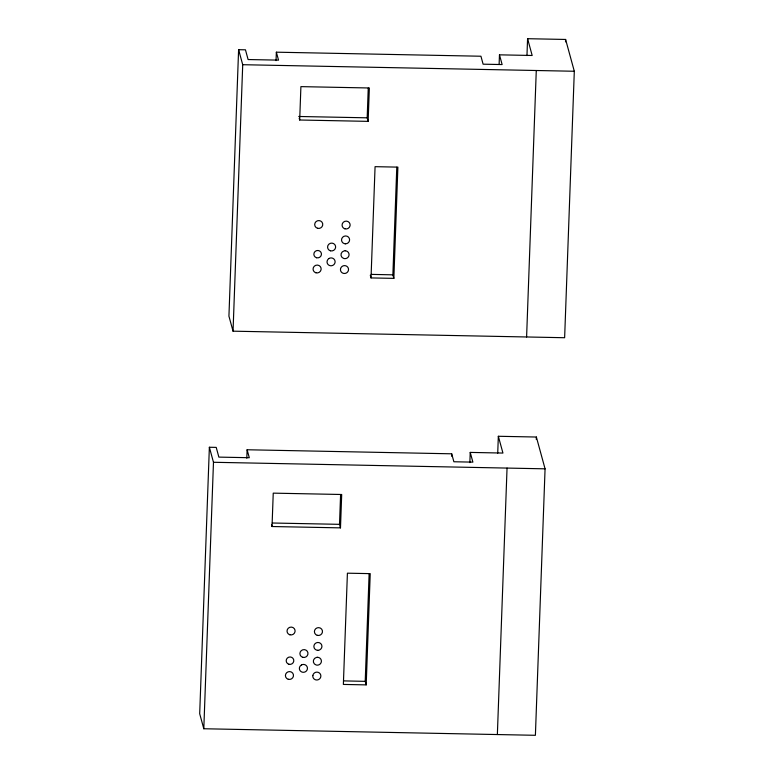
<?xml version="1.0" encoding="UTF-8"?>
<svg xmlns="http://www.w3.org/2000/svg" width="774" height="774" viewBox="0 0 774 774"><rect width="100%" height="100%" fill="white"/><g stroke="black" fill="none" stroke-linecap="round" stroke-linejoin="round"><path stroke-width="1.16" d="M498.34 436.275L502.936 453.061L470.234 452.413L472.885 462.136L453.874 461.759L451.697 453.806L247.119 449.762L249.296 457.715L218.868 457.115L216.217 447.391L209.367 447.256L199.692 713.725L203.804 728.75L535.395 735.3L545.07 468.831L536.372 437.029L498.34 436.275L497.73 453.158M203.804 728.75L213.479 462.281L209.367 447.256M527.578 38.7L532.173 55.486L499.472 54.838L502.123 64.561L483.111 64.184L480.935 56.231L276.357 52.187L278.534 60.14L248.106 59.54L245.455 49.817L238.605 49.681L228.93 316.15L233.042 331.175L564.633 337.725L574.308 71.256L565.61 39.455L527.578 38.7L526.968 55.583M233.042 331.175L242.717 64.706L238.605 49.681M246.809 458.198L247.119 449.762M276.047 60.624L276.357 52.187M272.032 526.523L273.241 493.144L341.692 494.499L340.483 527.868L272.032 526.523L271.548 524.753M299.693 120.009L300.902 86.63L369.353 87.984L368.134 121.363L299.693 120.009L299.209 118.238M340.483 527.868L339.515 524.337L340.599 494.538M368.134 121.363L367.176 117.822L368.25 88.033M371.027 277.924L375.071 166.671L397.884 167.126L393.85 278.369L371.027 277.924L370.301 275.244M366.189 684.884L370.224 573.64L347.41 573.186L343.366 684.429L366.189 684.884L365.222 681.352L369.13 573.689M393.85 278.369L392.882 274.838L396.791 167.184M451.61 456.215L451.697 453.806M469.857 462.629L470.234 452.413M499.133 64.136L499.472 54.838M497.363 734.545L507.047 468.077M526.601 336.971L536.276 70.502M536.285 439.438L536.372 437.029M565.523 41.864L565.61 39.455M242.717 64.706L574.308 71.256M298.725 116.477L367.176 117.822M213.479 462.281L545.07 468.831M272.264 523.011L339.515 524.337M371.259 274.383L392.882 274.838M343.598 680.888L365.222 681.352M312.841 675.557L312.831 676.582A4.044 3.918 -15.3 0 0 316.256 679.959L317.311 679.959A4.044 3.918 -15.3 0 0 320.862 675.876A4.044 3.918 -15.3 0 0 317.059 672.132A4.044 3.918 -15.3 0 0 312.841 675.557M340.502 269.042L340.483 270.068A4.044 3.918 -15.3 0 0 343.917 273.445L344.962 273.445A4.044 3.918 -15.3 0 0 348.523 269.371A4.044 3.918 -15.3 0 0 344.72 265.617A4.044 3.918 -15.3 0 0 340.502 269.042M329.182 258.419L328.321 259.029A4.044 3.918 -15.3 0 0 328.118 264.582A4.044 3.918 -15.3 0 0 333.817 264.698A4.044 3.918 -15.3 0 0 334.02 259.135L333.207 258.497A4.044 3.918 -15.3 0 0 329.182 258.419M301.521 664.934L300.66 665.534A4.044 3.918 -15.3 0 0 300.457 671.097A4.044 3.918 -15.3 0 0 306.165 671.213A4.044 3.918 -15.3 0 0 306.359 665.65L305.546 665.011A4.044 3.918 -15.3 0 0 301.521 664.934M345.175 250.786L344.12 250.902A4.044 3.918 -15.3 0 0 343.849 258.497L344.885 258.651A4.044 3.918 -15.3 0 0 349.064 254.791A4.044 3.918 -15.3 0 0 345.175 250.786M317.514 657.3L316.469 657.407A4.044 3.918 -15.3 0 0 316.189 665.001L317.224 665.156A4.044 3.918 -15.3 0 0 321.404 661.306A4.044 3.918 -15.3 0 0 317.514 657.3M345.427 243.81L344.391 243.655A4.044 3.918 -15.3 0 1 342.572 237.299A4.044 3.918 -15.3 0 1 349.287 238.295A4.044 3.918 -15.3 0 1 345.427 243.81M317.766 650.324L316.73 650.17A4.044 3.918 -15.3 0 1 314.912 643.804A4.044 3.918 -15.3 0 1 321.626 644.81A4.044 3.918 -15.3 0 1 317.766 650.324M289.892 634.796A4.044 3.918 -15.3 0 0 295 630.084A4.044 3.918 -15.3 0 0 288.315 628.188A4.044 3.918 -15.3 0 0 289.892 634.796M317.263 635.338A4.044 3.918 -15.3 0 0 322.381 630.626A4.044 3.918 -15.3 0 0 315.695 628.73A4.044 3.918 -15.3 0 0 317.263 635.338M302.769 657.319A4.044 3.918 -15.3 0 0 307.878 652.598A4.044 3.918 -15.3 0 0 301.202 650.702A4.044 3.918 -15.3 0 0 302.769 657.319M288.876 664.247A3.812 3.706 -15.3 0 0 293.704 659.796A3.812 3.706 -15.3 0 0 287.396 658.006A3.812 3.706 -15.3 0 0 288.876 664.247M288.276 679.291A4.044 3.918 -15.3 0 0 293.385 674.58A4.044 3.918 -15.3 0 0 286.699 672.683A4.044 3.918 -15.3 0 0 288.276 679.291M317.543 228.282A4.044 3.918 -15.3 0 0 322.661 223.57A4.044 3.918 -15.3 0 0 315.976 221.674A4.044 3.918 -15.3 0 0 317.543 228.282M344.923 228.823A4.044 3.918 -15.3 0 0 350.042 224.112A4.044 3.918 -15.3 0 0 343.356 222.215A4.044 3.918 -15.3 0 0 344.923 228.823M330.43 250.805A4.044 3.918 -15.3 0 0 335.539 246.093A4.044 3.918 -15.3 0 0 328.863 244.197A4.044 3.918 -15.3 0 0 330.43 250.805M316.537 257.742A3.812 3.706 -15.3 0 0 321.355 253.292A3.812 3.706 -15.3 0 0 315.057 251.502A3.812 3.706 -15.3 0 0 316.537 257.742M315.927 272.787A4.044 3.918 -15.3 0 0 321.046 268.065A4.044 3.918 -15.3 0 0 314.36 266.169A4.044 3.918 -15.3 0 0 315.927 272.787"/></g></svg>
